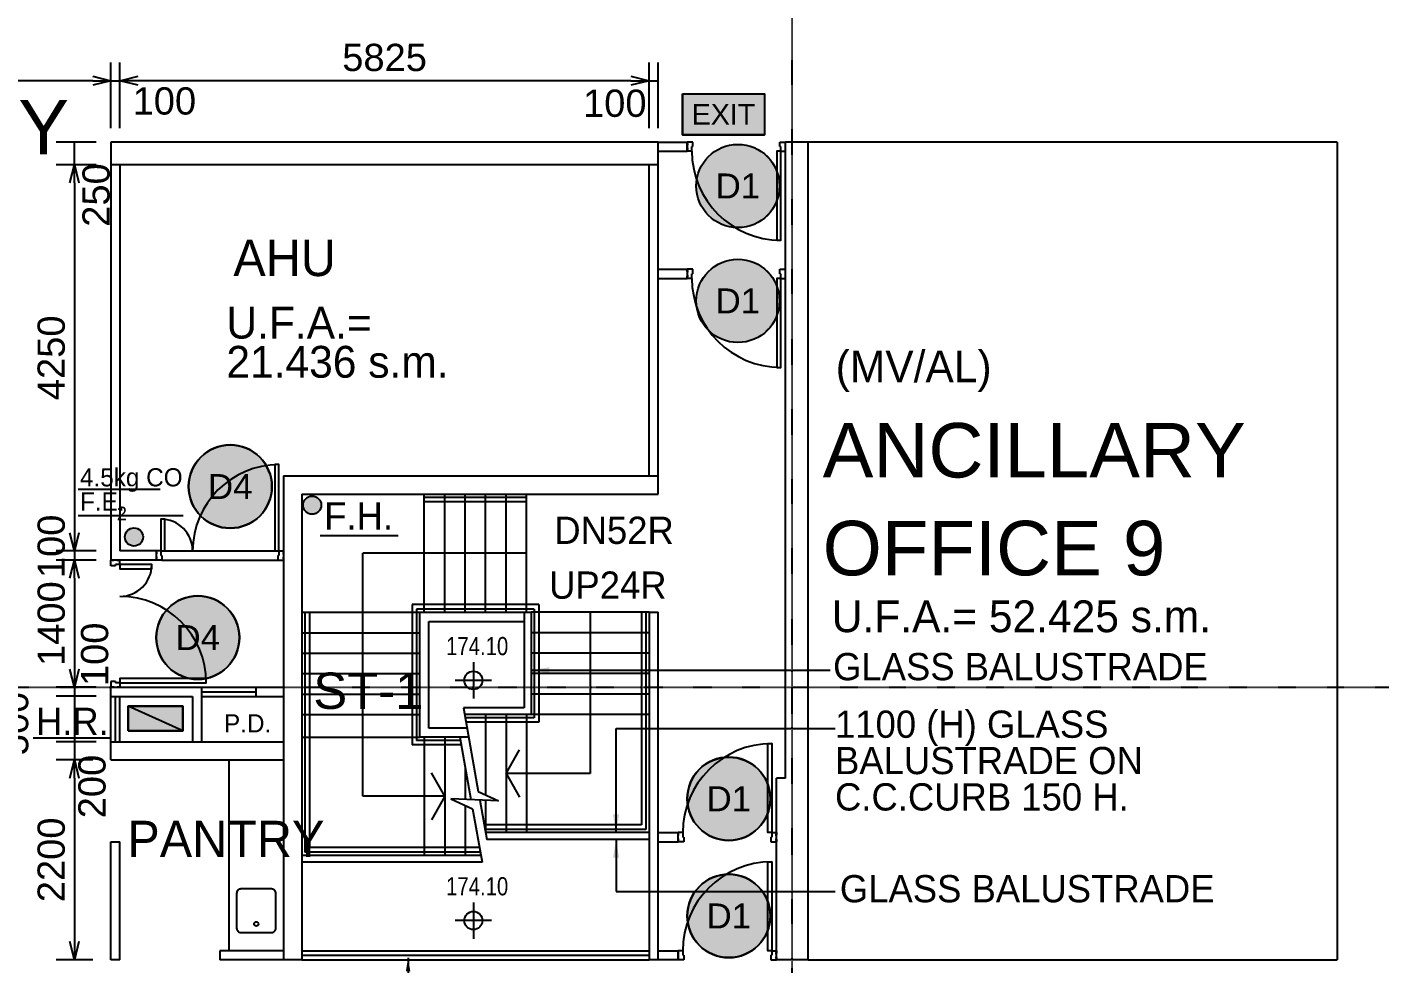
# Model space of a CAD drawing. Header units: millimetres. Extents: x 477 to 62893, y 268 to 55271.
# Drawn here: x 25847 to 40738, y 29595 to 39905 of the extents above; entities that cross this region are included whole.
import ezdxf
from ezdxf.enums import TextEntityAlignment as Align

# ---------------------------------------------------------------- set-up
doc = ezdxf.new("R2010")
doc.units = ezdxf.units.MM
doc.linetypes.add('DASHDOT', pattern=[1, 0.5, -0.25, 0, -0.25])
doc.layers.get('0').update_dxf_attribs({"color": 8})
doc.layers.get('Defpoints').update_dxf_attribs({"color": 8})
for name, color, linetype in [('DLN020__', 8, 'DASHDOT'), ('DLN030', 8, 'Continuous'), ('DLN032__', 8, 'Continuous'), ('DLN040__', 8, 'Continuous'), ('DLN041_1', 8, 'Continuous'), ('DLN041__', 8, 'Continuous'), ('DLN220__', 8, 'Continuous'), ('DLN240__', 8, 'Continuous'), ('DLN280__', 8, 'Continuous'), ('DLN324__', 8, 'Continuous'), ('DLN325-1', 8, 'Continuous'), ('DLN325__', 8, 'Continuous'), ('DLN580__', 8, 'Continuous'), ('DLN581__', 8, 'Continuous'), ('DLN583__', 8, 'Continuous'), ('DLN740__', 8, 'Continuous'), ('FITBATH', 8, 'Continuous'), ('FITDOOR', 8, 'Continuous'), ('FS-10', 8, 'Continuous'), ('LEVEL', 8, 'Continuous'), ('MARK', 8, 'Continuous')]:
    doc.layers.add(name, color=color, linetype=linetype)
doc.styles.add('ROMANS', font='swissl.ttf')
doc.styles.add('SWIS721LT450', font='swissl.ttf')
doc.styles.add('SWIS721LT750', font='swissl.ttf')
doc.dimstyles.new('INTDIM', dxfattribs={"dimscale": 200, "dimtxt": 2.25, "dimasz": 1.5, "dimexe": 1, "dimexo": 0, "dimgap": 1, "dimtad": 1, "dimdec": 0, "dimrnd": 1, "dimzin": 1, "dimdsep": 46, "dimtxsty": 'SWIS721LT450', "dimcen": 1, "dimclrd": 256, "dimclre": 256, "dimclrt": 256, "dimaunit": 1, "dimadec": 3, "dimazin": 0, "dimtfac": 1, "dimtdec": 0, "dimtix": 1, "dimtmove": 2, "dimatfit": 0, "dimfxl": 1, "dimtolj": 1, "dimtzin": 0, "dimarcsym": 0})

# ---------------------------------------------------------------- blocks, each defined once
blk = doc.blocks.new('DIMARR')
for p, q in [((-1, 0.25), (0, 0)), ((-1, 0), (0, 0)), ((0, 0), (-1, -0.25))]:
    blk.add_line(p, q)
blk = doc.blocks.new('*D409')
at = {"layer": 'Defpoints', "color": 0, "transparency": 16777216}
for p in [(26869, 39315), (26869, 38592), (32694, 38592)]:
    blk.add_point(p, dxfattribs=at)
at = {"layer": 'DLN030', "lineweight": -2, "transparency": 16777216}
for p, q in [((26869, 38792), (26869, 39515)), ((32694, 38792), (32694, 39515)), ((32494, 39315), (27069, 39315))]:
    blk.add_line(p, q, dxfattribs=at)
at = {"layer": 'DLN030', "lineweight": -2, "transparency": 16777216, "xscale": 200, "yscale": 200, "zscale": 200, "rotation": 180}
blk.add_blockref('DIMARR', (26869, 39315), dxfattribs=at)
at = {"layer": 'DLN030', "lineweight": -2, "transparency": 16777216, "xscale": 200, "yscale": 200, "zscale": 200}
blk.add_blockref('DIMARR', (32694, 39315), dxfattribs=at)
at = {"layer": 'DLN030', "transparency": 16777216, "insert": (29782, 39569), "char_height": 300, "attachment_point": 5, "style": 'SWIS721LT450'}
blk.add_mtext('\\A1;5825', dxfattribs=at)
blk = doc.blocks.new('*D410')
at = {"layer": 'Defpoints', "color": 0, "transparency": 16777216}
for p in [(26869, 39315), (26769, 38592), (26869, 38592)]:
    blk.add_point(p, dxfattribs=at)
at = {"layer": 'DLN030', "lineweight": -2, "transparency": 16777216}
for p, q in [((26769, 38792), (26769, 39515)), ((26869, 38792), (26869, 39515)), ((26769, 39315), (26869, 39315))]:
    blk.add_line(p, q, dxfattribs=at)
at = {"layer": 'DLN030', "transparency": 16777216, "insert": (27358, 39090), "char_height": 300, "attachment_point": 5, "style": 'SWIS721LT450'}
blk.add_mtext('\\A1;100', dxfattribs=at)
blk = doc.blocks.new('*D411')
at = {"layer": 'Defpoints', "color": 0, "transparency": 16777216}
for p in [(32794, 39315), (32694, 38592), (32794, 38592)]:
    blk.add_point(p, dxfattribs=at)
at = {"layer": 'DLN030', "lineweight": -2, "transparency": 16777216}
for p, q in [((32694, 38792), (32694, 39515)), ((32794, 38792), (32794, 39515)), ((32694, 39315), (32794, 39315))]:
    blk.add_line(p, q, dxfattribs=at)
at = {"layer": 'DLN030', "transparency": 16777216, "insert": (32316, 39065), "char_height": 300, "attachment_point": 5, "style": 'SWIS721LT450'}
blk.add_mtext('\\A1;100', dxfattribs=at)
blk = doc.blocks.new('*D421')
at = {"layer": 'Defpoints', "color": 0, "transparency": 16777216}
for p in [(26809, 38390), (26368, 34140), (26809, 34140)]:
    blk.add_point(p, dxfattribs=at)
at = {"layer": 'DLN030', "lineweight": -2, "transparency": 16777216}
for p, q in [((26609, 38390), (26168, 38390)), ((26368, 38190), (26368, 34340)), ((26609, 34140), (26168, 34140))]:
    blk.add_line(p, q, dxfattribs=at)
at = {"layer": 'DLN030', "lineweight": -2, "transparency": 16777216, "xscale": 200, "yscale": 200, "zscale": 200}
for p, rotation in [((26368, 38390), 90), ((26368, 34140), 270)]:
    blk.add_blockref('DIMARR', p, dxfattribs=dict(at, rotation=rotation))
at = {"layer": 'DLN030', "transparency": 16777216, "insert": (26114, 36265), "char_height": 300, "attachment_point": 5, "rotation": 90, "style": 'SWIS721LT450'}
blk.add_mtext('\\A1;4250', dxfattribs=at)
blk = doc.blocks.new('*D422')
at = {"layer": 'Defpoints', "color": 0, "transparency": 16777216}
for p in [(26368, 38640), (26809, 38640), (26809, 38390)]:
    blk.add_point(p, dxfattribs=at)
at = {"layer": 'DLN030', "lineweight": -2, "transparency": 16777216}
for p, q in [((26609, 38640), (26168, 38640)), ((26368, 38390), (26368, 38640)), ((26609, 38390), (26168, 38390))]:
    blk.add_line(p, q, dxfattribs=at)
at = {"layer": 'DLN030', "transparency": 16777216, "insert": (26608, 38057), "char_height": 300, "attachment_point": 5, "rotation": 90, "style": 'SWIS721LT450'}
blk.add_mtext('\\A1;250', dxfattribs=at)
blk = doc.blocks.new('*D349')
at = {"layer": 'Defpoints', "color": 0, "transparency": 16777216}
for p in [(19019, 39315), (26769, 38640), (19019, 38490)]:
    blk.add_point(p, dxfattribs=at)
at = {"layer": 'DLN030', "lineweight": -2, "transparency": 16777216}
for p, q in [((19019, 38690), (19019, 39515)), ((26769, 38840), (26769, 39515)), ((26569, 39315), (19219, 39315))]:
    blk.add_line(p, q, dxfattribs=at)
at = {"layer": 'DLN030', "lineweight": -2, "transparency": 16777216, "xscale": 200, "yscale": 200, "zscale": 200, "rotation": 180}
blk.add_blockref('DIMARR', (19019, 39315), dxfattribs=at)
at = {"layer": 'DLN030', "lineweight": -2, "transparency": 16777216, "xscale": 200, "yscale": 200, "zscale": 200}
blk.add_blockref('DIMARR', (26769, 39315), dxfattribs=at)
at = {"layer": 'DLN030', "transparency": 16777216, "insert": (22894, 39569), "char_height": 300, "attachment_point": 5, "style": 'SWIS721LT450'}
blk.add_mtext('\\A1;7750', dxfattribs=at)
blk = doc.blocks.new('DRNO')
at = {"layer": 'MARK'}
blk.add_circle((0, 0), 1, dxfattribs=at)
at = {"layer": 'MARK', "style": 'ROMANS'}
blk.add_attdef('DRNO', text='', height=0.6, dxfattribs=at).set_placement((0, 0), align=Align.MIDDLE)
blk = doc.blocks.new('FSEX-V01')
at = {"layer": 'DLN580__'}
for p, q in [((0, 300), (0, 0)), ((0, 300), (600, 300)), ((600, 300), (600, 0)), ((0, 0), (600, 0))]:
    blk.add_line(p, q, dxfattribs=at)
at = {"layer": 'DLN580__', "style": 'ROMANS'}
blk.add_text('EXIT', height=150, dxfattribs=at).set_placement((300, 150), align=Align.MIDDLE)
blk = doc.blocks.new('DR1CL2')
at = {"layer": 'FITDOOR'}
for p, q in [((50, 0), (0, 0)), ((0, 0), (0, -25)), ((50, 0), (50, -50)), ((12, -25), (0, -25)), ((0, -75), (0, -100)), ((12, -75), (0, -75)), ((62.5, -100), (0, -100)), ((62.5, -50), (50, -50)), ((62.5, -50), (62.5, -100))]:
    blk.add_line(p, q, dxfattribs=at)
blk = doc.blocks.new('DR1CR2')
at = {"layer": 'FITDOOR'}
for p, q in [((-50, 0), (-50, -50)), ((-50, 0), (0, 0)), ((0, 0), (0, -25)), ((-62.5, -50), (-50, -50)), ((-62.5, -50), (-62.5, -100)), ((-62.5, -100), (0, -100)), ((-12, -25), (0, -25)), ((-12, -75), (0, -75)), ((0, -75), (0, -100))]:
    blk.add_line(p, q, dxfattribs=at)
blk = doc.blocks.new('*D332')
at = {"layer": 'Defpoints', "color": 0, "transparency": 16777216}
for p in [(26809, 34140), (26368, 34040), (26809, 34040)]:
    blk.add_point(p, dxfattribs=at)
at = {"layer": 'DLN030', "lineweight": -2, "transparency": 16777216}
for p, q in [((26609, 34140), (26168, 34140)), ((26368, 34140), (26368, 34040)), ((26609, 34040), (26168, 34040))]:
    blk.add_line(p, q, dxfattribs=at)
at = {"layer": 'DLN030', "transparency": 16777216, "insert": (26114, 34190), "char_height": 300, "attachment_point": 5, "rotation": 90, "style": 'SWIS721LT450'}
blk.add_mtext('\\A1;100', dxfattribs=at)
blk = doc.blocks.new('*D333')
at = {"layer": 'Defpoints', "color": 0, "transparency": 16777216}
for p in [(26809, 34040), (26368, 32640), (26809, 32640)]:
    blk.add_point(p, dxfattribs=at)
at = {"layer": 'DLN030', "lineweight": -2, "transparency": 16777216}
for p, q in [((26609, 34040), (26168, 34040)), ((26368, 33840), (26368, 32840)), ((26609, 32640), (26168, 32640))]:
    blk.add_line(p, q, dxfattribs=at)
at = {"layer": 'DLN030', "lineweight": -2, "transparency": 16777216, "xscale": 200, "yscale": 200, "zscale": 200}
for p, rotation in [((26368, 34040), 90), ((26368, 32640), 270)]:
    blk.add_blockref('DIMARR', p, dxfattribs=dict(at, rotation=rotation))
at = {"layer": 'DLN030', "transparency": 16777216, "insert": (26114, 33340), "char_height": 300, "attachment_point": 5, "rotation": 90, "style": 'SWIS721LT450'}
blk.add_mtext('\\A1;1400', dxfattribs=at)
blk = doc.blocks.new('*D334')
at = {"layer": 'Defpoints', "color": 0, "transparency": 16777216}
for p in [(26769, 32040), (26368, 31840), (26769, 31840)]:
    blk.add_point(p, dxfattribs=at)
at = {"layer": 'DLN030', "lineweight": -2, "transparency": 16777216}
for p, q in [((26569, 32040), (26168, 32040)), ((26368, 32040), (26368, 31840)), ((26569, 31840), (26168, 31840))]:
    blk.add_line(p, q, dxfattribs=at)
at = {"layer": 'DLN030', "transparency": 16777216, "insert": (26563, 31547), "char_height": 300, "attachment_point": 5, "rotation": 90, "style": 'SWIS721LT450'}
blk.add_mtext('\\A1;200', dxfattribs=at)
blk = doc.blocks.new('*D321')
at = {"layer": 'Defpoints', "color": 0, "transparency": 16777216}
for p in [(26769, 31840), (26368, 29640), (26769, 29640)]:
    blk.add_point(p, dxfattribs=at)
at = {"layer": 'DLN030', "lineweight": -2, "transparency": 16777216}
for p, q in [((26569, 31840), (26168, 31840)), ((26368, 31640), (26368, 29840)), ((26569, 29640), (26168, 29640))]:
    blk.add_line(p, q, dxfattribs=at)
at = {"layer": 'DLN030', "lineweight": -2, "transparency": 16777216, "xscale": 200, "yscale": 200, "zscale": 200}
for p, rotation in [((26368, 31840), 90), ((26368, 29640), 270)]:
    blk.add_blockref('DIMARR', p, dxfattribs=dict(at, rotation=rotation))
at = {"layer": 'DLN030', "transparency": 16777216, "insert": (26114, 30740), "char_height": 300, "attachment_point": 5, "rotation": 90, "style": 'SWIS721LT450'}
blk.add_mtext('\\A1;2200', dxfattribs=at)
blk = doc.blocks.new('ELEX')
at = {"layer": 'DLN032__'}
for p, q in [((0, 0.5), (0, -0.5)), ((0.5, 0), (-0.5, 0))]:
    blk.add_line(p, q, dxfattribs=at)
blk.add_circle((0, 0), 0.25, dxfattribs=at)
at = {"layer": 'DLN032__', "style": 'ROMANS'}
blk.add_attdef('ELEX', (0.257, 0.354), '', height=0.5, dxfattribs=at)
blk = doc.blocks.new('FSHR-V01')
at = {"layer": 'DLN580__'}
for p, q in [((0, 0), (600, -273)), ((0, 0), (600, 0)), ((0, -273), (0, 0)), ((600, 0), (600, -273)), ((600, -273), (0, -273))]:
    blk.add_line(p, q, dxfattribs=at)
blk = doc.blocks.new('SANSS-V01')
at = {"layer": 'FITBATH'}
blk.add_lwpolyline([(192, 482), (-192, 482, 0.414214), (-240, 434), (-240, 98, 0.414214), (-192, 50), (192, 50, 0.414214), (240, 98), (240, 434, 0.414214)], format="xyb", close=True, dxfattribs=at)
blk.add_circle((-144, 266), 24, dxfattribs=at)
blk = doc.blocks.new('*D276')
at = {"layer": 'Defpoints', "color": 0, "transparency": 16777216}
for p in [(26809, 32640), (26368, 32540), (26809, 32540)]:
    blk.add_point(p, dxfattribs=at)
at = {"layer": 'DLN030', "lineweight": -2, "transparency": 16777216}
for p, q in [((26609, 32640), (26168, 32640)), ((26368, 32640), (26368, 32540)), ((26609, 32540), (26168, 32540))]:
    blk.add_line(p, q, dxfattribs=at)
at = {"layer": 'DLN030', "transparency": 16777216, "insert": (26592, 33002), "char_height": 300, "attachment_point": 5, "rotation": 90, "style": 'SWIS721LT450'}
blk.add_mtext('\\A1;100', dxfattribs=at)
blk = doc.blocks.new('*D277')
at = {"layer": 'Defpoints', "color": 0, "transparency": 16777216}
for p in [(26809, 32540), (26368, 32040), (26809, 32040)]:
    blk.add_point(p, dxfattribs=at)
at = {"layer": 'DLN030', "lineweight": -2, "transparency": 16777216}
for p, q in [((26609, 32540), (26168, 32540)), ((26368, 32540), (26368, 32040)), ((26609, 32040), (26168, 32040))]:
    blk.add_line(p, q, dxfattribs=at)
at = {"layer": 'DLN030', "transparency": 16777216, "insert": (25712, 32240), "char_height": 300, "attachment_point": 5, "rotation": 90, "style": 'SWIS721LT450'}
blk.add_mtext('\\A1;500', dxfattribs=at)

msp = doc.modelspace()

# ---------------------------------------------------------------- hatches: boundary and pattern name
at = {"layer": 'FS-10'}
for points in [[(33062.6, 39170.4), (33962.6, 39170.4), (33962.6, 38720.4), (33062.6, 38720.4)], [(26960.6, 32158.8), (27560.6, 32158.8), (27560.6, 32431.5), (26960.6, 32431.5)], [(26960.6, 32158.8), (27560.6, 32158.8), (27560.6, 32431.5), (26960.6, 32431.5)]]:
    msp.add_hatch(color=256, dxfattribs=at).paths.add_polyline_path(points)
h = msp.add_hatch(color=256, dxfattribs=at)
edge = h.paths.add_edge_path()
edge.add_arc((33671.1, 38156.3), 458.3, 0, 360)
h = msp.add_hatch(color=256, dxfattribs=at)
edge = h.paths.add_edge_path()
edge.add_arc((33671.1, 36891.9), 458.3, 0, 360)
h = msp.add_hatch(color=256, dxfattribs=at)
edge = h.paths.add_edge_path()
edge.add_arc((28083.2, 34848.4), 458.3, 0, 360)
h = msp.add_hatch(color=256, dxfattribs=at)
edge = h.paths.add_edge_path()
edge.add_arc((28984.6, 34644.1), 100, 0, 360)
h = msp.add_hatch(color=256, dxfattribs=at)
edge = h.paths.add_edge_path()
edge.add_arc((27023.2, 34293.9), 100, 0, 360)
h = msp.add_hatch(color=256, dxfattribs=at)
edge = h.paths.add_edge_path()
edge.add_arc((27726.1, 33186.4), 458.3, 0, 360)
h = msp.add_hatch(color=256, dxfattribs=at)
edge = h.paths.add_edge_path()
edge.add_arc((33571.1, 31412.4), 458.3, 0, 360)
h = msp.add_hatch(color=256, dxfattribs=at)
edge = h.paths.add_edge_path()
edge.add_arc((33571.1, 30123), 458.3, 0, 360)

# ---------------------------------------------------------------- linework, layer by layer
at = {"layer": 'DLN020__'}
for p, q in [((34269.4, 5889.6), (34269.4, 51172.8)), ((14340.2, 32639.6), (58019.4, 32639.6))]:
    msp.add_line(p, q, dxfattribs=at)
at = {"layer": 'DLN220__'}
for p, q in [((32794.4, 38639.6), (33114.4, 38639.6)), ((33114.4, 38639.6), (33114.4, 38539.6)), ((32794.4, 38539.6), (33114.4, 38539.6)), ((26769.4, 38389.6), (26769.4, 34039.6)), ((26869.4, 38389.6), (26869.4, 34139.6)), ((32694.4, 34964.6), (32694.4, 38389.6)), ((32794.4, 34964.6), (32794.4, 38389.6)), ((32794.4, 37239.6), (32794.4, 37339.6)), ((32794.4, 37339.6), (32794.4, 37339.6)), ((32794.4, 37239.6), (32794.4, 37239.6)), ((32794.4, 37239.6), (33114.4, 37239.6)), ((33114.4, 37239.6), (33114.4, 37139.6)), ((32794.4, 37139.6), (33114.4, 37139.6)), ((27269.4, 34139.6), (26869.4, 34139.6)), ((27269.4, 34139.6), (27269.4, 34039.6)), ((27319.4, 34139.6), (28619.4, 34139.6)), ((27269.4, 34039.6), (26769.4, 34039.6)), ((27331.9, 34039.6), (28606.9, 34039.6)), ((30169.4, 33464.6), (31319.4, 33464.6)), ((30169.4, 32089.6), (30169.4, 33464.6)), ((31319.4, 33464.6), (31319.4, 32414.6)), ((31319.4, 33464.6), (31394.4, 33464.6)), ((31394.4, 33464.6), (31394.4, 32339.6)), ((32694.4, 33464.6), (32694.4, 29639.6)), ((32694.4, 33464.6), (32794.4, 33464.6)), ((32794.4, 29639.6), (32794.4, 33464.6)), ((26769.4, 32539.6), (26769.4, 32639.6)), ((26769.4, 32639.6), (27769.4, 32639.6)), ((27769.4, 32039.6), (27769.4, 32639.6)), ((28369.4, 32539.6), (28369.4, 32639.6)), ((28369.4, 32639.6), (28669.4, 32639.6)), ((26769.4, 32039.6), (26769.4, 32539.6)), ((26769.4, 32539.6), (27669.4, 32539.6)), ((26819.4, 32039.6), (26819.4, 32539.6)), ((26869.4, 32039.6), (26869.4, 32539.6)), ((27669.4, 32539.6), (27669.4, 32039.6)), ((28369.4, 32539.6), (28669.4, 32539.6)), ((31319.4, 32414.6), (30649.1, 32414.6)), ((31394.4, 32339.6), (30662.5, 32339.6)), ((30706.9, 32089.6), (30169.4, 32089.6)), ((28069.4, 31839.6), (28069.4, 29739.6)), ((32694.4, 31039.6), (30893.7, 31039.6)), ((32794.4, 31039.6), (33014.4, 31039.6)), ((33014.4, 30939.6), (33014.4, 31039.6)), ((26769.4, 29639.6), (26769.4, 30939.6)), ((26769.4, 30939.6), (26869.4, 30939.6)), ((26869.4, 29639.6), (26869.4, 30939.6)), ((32694.4, 30964.6), (30907, 30964.6)), ((32794.4, 30939.6), (33014.4, 30939.6)), ((30841.2, 30789.6), (28869.4, 30789.6)), ((30854.6, 30714.6), (28869.4, 30714.6)), ((26869.4, 29639.6), (26769.4, 29639.6)), ((28669.4, 29739.6), (27969.4, 29739.6)), ((27969.4, 29739.6), (27969.4, 29639.6)), ((28669.4, 29639.6), (27969.4, 29639.6)), ((33014.4, 29639.6), (32694.4, 29639.6)), ((32794.4, 29739.6), (33014.4, 29739.6)), ((33014.4, 29639.6), (33014.4, 29739.6))]:
    msp.add_line(p, q, dxfattribs=at)
at = {"layer": 'DLN220__', "ltscale": 0.05}
for p, q in [((40269.4, 38639.6), (34444.4, 38639.6)), ((40269.4, 38639.6), (40269.4, 29639.6)), ((34444.4, 29639.6), (40269.4, 29639.6))]:
    msp.add_line(p, q, dxfattribs=at)
at = {"layer": 'DLN220__', "ltscale": 0.5}
for p, q in [((30269.4, 32189.6), (30269.4, 33364.6)), ((30269.4, 33364.6), (31319.4, 33364.6)), ((30689.1, 32189.6), (30269.4, 32189.6))]:
    msp.add_line(p, q, dxfattribs=at)
at = {"layer": 'DLN240__'}
for p, q in [((30219.4, 33464.6), (30219.4, 34764.6)), ((31344.4, 34729.6), (30219.4, 34729.6)), ((30444.4, 33464.6), (30444.4, 34764.6)), ((30669.4, 33464.6), (30669.4, 34764.6)), ((30894.4, 33464.6), (30894.4, 34764.6)), ((31119.4, 33464.6), (31119.4, 34764.6)), ((31344.4, 33464.6), (31344.4, 34764.6)), ((31344.4, 34679.6), (30219.4, 34679.6)), ((31344.4, 34114.6), (29544.4, 34114.6)), ((29544.4, 31439.6), (29544.4, 34114.6)), ((31479.4, 33549.6), (30084.4, 33549.6)), ((30084.4, 33549.6), (30084.4, 32004.6)), ((31479.4, 33549.6), (31479.4, 32254.6)), ((28869.4, 33464.6), (30169.4, 33464.6)), ((28904.4, 33464.6), (28904.4, 30824.6)), ((28954.4, 33464.6), (28954.4, 30874.6)), ((31429.4, 33499.6), (30134.4, 33499.6)), ((30134.4, 33499.6), (30134.4, 32054.6)), ((32694.4, 33464.6), (31394.4, 33464.6)), ((31429.4, 33499.6), (31429.4, 32304.6)), ((32044.4, 33464.6), (32044.4, 31689.6)), ((32609.4, 33464.6), (32609.4, 31124.6)), ((32659.4, 33464.6), (32659.4, 31074.6)), ((28869.4, 33239.6), (30169.4, 33239.6)), ((32694.4, 33239.6), (31394.4, 33239.6)), ((28869.4, 33014.6), (30169.4, 33014.6)), ((32694.4, 33014.6), (31394.4, 33014.6)), ((28869.4, 32789.6), (30169.4, 32789.6)), ((32694.4, 32789.6), (31394.4, 32789.6)), ((28869.4, 32564.6), (30169.4, 32564.6)), ((32694.4, 32564.6), (31394.4, 32564.6)), ((28869.4, 32339.6), (30169.4, 32339.6)), ((30649.1, 32414.6), (30813.2, 31492.3)), ((30894.4, 32339.6), (30894.4, 31454.5)), ((31119.4, 32339.6), (31119.4, 31039.6)), ((31344.4, 32339.6), (31344.4, 31039.6)), ((32694.4, 32339.6), (31394.4, 32339.6)), ((31429.4, 32304.6), (30668.7, 32304.6)), ((31479.4, 32254.6), (30677.6, 32254.6)), ((28869.4, 32089.6), (30169.4, 32089.6)), ((30616.2, 32054.6), (30134.4, 32054.6)), ((30219.4, 32089.6), (30219.4, 30789.6)), ((30444.4, 32089.6), (30444.4, 30789.6)), ((30610, 32089.6), (30732.2, 31402.9)), ((30625.1, 32004.6), (30084.4, 32004.6)), ((31119.4, 31689.6), (31266.8, 31949.2)), ((30669.4, 31755.6), (30669.4, 31405.7)), ((30444.4, 31439.6), (30297, 31699.2)), ((32044.4, 31689.6), (31119.4, 31689.6)), ((31119.4, 31689.6), (31266.8, 31430.1)), ((30444.4, 31439.6), (29544.4, 31439.6)), ((30444.4, 31439.6), (30297, 31180.1)), ((30813.2, 31492.3), (31034.3, 31389.6)), ((31034.3, 31389.6), (30511.2, 31412.7)), ((30511.2, 31412.7), (30750.1, 31301.7)), ((30511.2, 31412.7), (30750.1, 31301.7)), ((30669.4, 31339.2), (30669.4, 30789.6)), ((30750.1, 31301.7), (30854.6, 30714.6)), ((30829.8, 31398.6), (30907, 30964.6)), ((30894.4, 31395.8), (30894.4, 31035.5)), ((32609.4, 31124.6), (30878.6, 31124.6)), ((32659.4, 31074.6), (30887.5, 31074.6)), ((30826.1, 30874.6), (28954.4, 30874.6)), ((30835, 30824.6), (28904.4, 30824.6))]:
    msp.add_line(p, q, dxfattribs=at)
at = {"layer": 'DLN280__'}
for p, q in [((26769.4, 38639.6), (26769.4, 38389.6)), ((32794.4, 38639.6), (26769.4, 38639.6)), ((32794.4, 38389.6), (32794.4, 38639.6)), ((34444.4, 38639.6), (34194.4, 38639.6)), ((34194.4, 31639.6), (34194.4, 38639.6)), ((34269.4, 38639.6), (34269.4, 38639.6)), ((34444.4, 29639.6), (34444.4, 38639.6)), ((32794.4, 38389.6), (26769.4, 38389.6)), ((28669.4, 34964.6), (28669.4, 29639.6)), ((28669.4, 34964.6), (32794.4, 34964.6)), ((32794.4, 34764.6), (32794.4, 34964.6)), ((28869.4, 34764.6), (32794.4, 34764.6)), ((28869.4, 34764.6), (28869.4, 29639.6)), ((26769.4, 32039.6), (28669.4, 32039.6)), ((26769.4, 31839.6), (26769.4, 32039.6)), ((26769.4, 31839.6), (26769.4, 32039.6)), ((26769.4, 31839.6), (28669.4, 31839.6)), ((34094.4, 29639.6), (34094.4, 31639.6)), ((34194.4, 31639.6), (34094.4, 31639.6)), ((28869.4, 29639.6), (28669.4, 29639.6)), ((34444.4, 29639.6), (34094.4, 29639.6)), ((34269.4, 29639.6), (34269.4, 29639.6))]:
    msp.add_line(p, q, dxfattribs=at)
at = {"layer": 'DLN324__'}
for p, q in [((28869.4, 29739.6), (32694.4, 29739.6)), ((28869.4, 29689.6), (32694.4, 29689.6)), ((28869.4, 29639.6), (32694.4, 29639.6))]:
    msp.add_line(p, q, dxfattribs=at)
at = {"layer": 'DLN325__'}
for p, q in [((33114.4, 38539.6), (33114.4, 38639.6)), ((33014.4, 29739.6), (33014.4, 29639.6))]:
    msp.add_line(p, q, dxfattribs=at)
at = {"layer": 'DLN325__', "ltscale": 0.3}
for p, q in [((27769.4, 32639.6), (28369.4, 32639.6)), ((27769.4, 32589.6), (28369.4, 32589.6)), ((27769.4, 32539.6), (28369.4, 32539.6))]:
    msp.add_line(p, q, dxfattribs=at)
at = {"layer": 'DLN325__'}
for points in [[(34099.4, 37559.6), (34144.4, 37559.6), (34144.4, 38539.6), (34099.4, 38539.6)], [(34099.4, 36159.6), (34144.4, 36159.6), (34144.4, 37139.6), (34099.4, 37139.6)], [(33999.4, 32019.6), (34044.4, 32019.6), (34044.4, 31039.6), (33999.4, 31039.6)], [(33999.4, 30719.6), (34044.4, 30719.6), (34044.4, 29739.6), (33999.4, 29739.6)]]:
    msp.add_lwpolyline(points, close=True, dxfattribs=at)
for points in [[(28619.4, 34139.6), (28619.4, 35089.6), (28574.4, 35089.6), (28574.4, 34139.6), (28619.4, 34139.6)], [(27319.4, 34139.7), (27364.4, 34139.6), (27364.4, 34489.6), (27319.4, 34489.6), (27319.4, 34139.7)], [(26869.4, 33989.6), (26869.4, 33944.6), (27219.4, 33944.6), (27219.4, 33989.6), (26869.4, 33989.6)], [(26869.4, 32689.6), (27819.4, 32689.6), (27819.4, 32734.6), (26869.4, 32734.6), (26869.4, 32689.6)]]:
    msp.add_lwpolyline(points, dxfattribs=at)
for centre, radius, start, end in [((34144.4, 38539.6), 980, 180, 270), ((34144.4, 37139.6), 980, 180, 270), ((28619.4, 34139.6), 950, 90, 180), ((27319.4, 34139.6), 350, 0, 90), ((26869.4, 33989.6), 350, 270, 0), ((26869.4, 32689.6), 950, 360, 90), ((34044.4, 31039.6), 980, 90, 180), ((34044.4, 29739.6), 980, 90, 180)]:
    msp.add_arc(centre, radius, start, end, dxfattribs=at)
at = {"layer": 'DLN581__'}
for centre in [(28984.6, 34644.1), (27023.2, 34293.9)]:
    msp.add_circle(centre, 100, dxfattribs=at)
at = {"layer": 'FS-10'}
for p, q in [((26409.6, 34818.8), (27311.3, 34818.8)), ((26409.6, 34531), (27566.7, 34531)), ((29071.9, 34309.8), (29929.8, 34309.8)), ((25915.4, 32082.7), (26753.5, 32082.7)), ((25915.4, 32082.7), (26753.5, 32082.7))]:
    msp.add_line(p, q, dxfattribs=at)
for points in [[(33062.6, 39170.4), (33962.6, 39170.4), (33962.6, 38720.4), (33062.6, 38720.4)], [(26960.6, 32158.8), (27560.6, 32158.8), (27560.6, 32431.5), (26960.6, 32431.5)], [(26960.6, 32158.8), (27560.6, 32158.8), (27560.6, 32431.5), (26960.6, 32431.5)]]:
    msp.add_lwpolyline(points, close=True, dxfattribs=at)
for centre, radius in [((33671.1, 38156.3), 458.3), ((33671.1, 36891.9), 458.3), ((28083.2, 34848.4), 458.3), ((28984.6, 34644.1), 100), ((27023.2, 34293.9), 100), ((27726.1, 33186.4), 458.3), ((33571.1, 31412.4), 458.3), ((33571.1, 30123), 458.3)]:
    msp.add_circle(centre, radius, dxfattribs=at)

# ---------------------------------------------------------------- block references
at = {"layer": 'DLN325-1', "xscale": 458.3333333333333, "yscale": 458.3333333333333, "zscale": 458.3333333333333}
for p in [(33671.1, 38156.3), (33671.1, 36891.9)]:
    msp.add_blockref('DRNO', p, dxfattribs=at).add_auto_attribs({'DRNO': 'D1'})
at = {"layer": 'DLN325-1'}
ref = msp.add_blockref('DRNO', (28083.2, 34848.4), dxfattribs=dict(at, xscale=-458.3333333333333, yscale=458.3333333333333, zscale=458.3333333333333, rotation=180))
ref.add_attrib('DRNO', 'D4', dxfattribs={"layer": 'MARK', "height": 275, "style": 'ROMANS'}).set_placement((28083.2, 34848.4), align=Align.MIDDLE)
ref = msp.add_blockref('DRNO', (27726.1, 33186.4), dxfattribs=dict(at, xscale=-458.3333333333333, yscale=458.3333333333333, zscale=458.3333333333333, rotation=180))
ref.add_attrib('DRNO', 'D4', dxfattribs={"layer": 'MARK', "height": 275, "style": 'ROMANS'}).set_placement((27726.1, 33186.4), align=Align.MIDDLE)
ref = msp.add_blockref('DRNO', (33571.1, 31412.4), dxfattribs=dict(at, xscale=-458.3333333333333, yscale=458.3333333333333, zscale=458.3333333333333, rotation=180))
ref.add_attrib('DRNO', 'D1', dxfattribs={"layer": 'MARK', "height": 275, "style": 'ROMANS'}).set_placement((33571.1, 31412.4), align=Align.MIDDLE)
ref = msp.add_blockref('DRNO', (33571.1, 30123), dxfattribs=dict(at, xscale=-458.3333333333333, yscale=458.3333333333333, zscale=458.3333333333333, rotation=180))
ref.add_attrib('DRNO', 'D1', dxfattribs={"layer": 'MARK', "height": 275, "style": 'ROMANS'}).set_placement((33571.1, 30123), align=Align.MIDDLE)
at = {"layer": 'DLN325__', "rotation": 180.00000000667}
for name, p in [('DR1CR2', (33114.4, 38539.6)), ('DR1CL2', (34194.4, 38539.6)), ('DR1CR2', (33114.4, 37139.6)), ('DR1CL2', (34194.4, 37139.6))]:
    msp.add_blockref(name, p, dxfattribs=at)
at = {"layer": 'DLN325__', "extrusion": (0, 0, -1), "zscale": -1}
for name, p in [('DR1CR2', (-27269.4, 34139.6)), ('DR1CL2', (-28669.4, 34139.6))]:
    msp.add_blockref(name, p, dxfattribs=at)
at = {"layer": 'DLN325__', "extrusion": (0, 0, -1), "zscale": -1, "rotation": 90}
for name, p in [('DR1CR2', (-26869.4, 34039.6)), ('DR1CL2', (-26869.4, 32639.6))]:
    msp.add_blockref(name, p, dxfattribs=at)
at = {"layer": 'DLN325__', "xscale": -1, "rotation": 359.9999999933299}
for name, p in [('DR1CR2', (33014.4, 31039.6)), ('DR1CL2', (34094.4, 31039.6)), ('DR1CR2', (33014.4, 29739.6)), ('DR1CL2', (34094.4, 29739.6))]:
    msp.add_blockref(name, p, dxfattribs=at)
at = {"layer": 'DLN580__', "xscale": 1.5, "yscale": 1.5, "zscale": 1.5}
msp.add_blockref('FSEX-V01', (33062.6, 38720.4), dxfattribs=at)
at = {"layer": 'DLN583__', "rotation": 180}
msp.add_blockref('FSHR-V01', (27560.6, 32158.8), dxfattribs=at)
msp.add_blockref('FSHR-V01', (27560.6, 32158.8), dxfattribs=at)
at = {"layer": 'DLN740__', "rotation": 90}
msp.add_blockref('SANSS-V01', (28635.4, 30179.6), dxfattribs=at)
at = {"layer": 'LEVEL'}
ref = msp.add_blockref('ELEX', (30759.5, 32715.6), dxfattribs=dict(at, xscale=400, yscale=400, zscale=400))
ref.add_attrib('ELEX', '174.10', (30459.4, 32992.9), dxfattribs={"height": 200, "style": 'ROMANS', "width": 0.8})
ref = msp.add_blockref('ELEX', (30759.5, 30072.2), dxfattribs=dict(at, xscale=400, yscale=400, zscale=400))
ref.add_attrib('ELEX', '174.10', (30459.4, 30349.5), dxfattribs={"height": 200, "style": 'ROMANS', "width": 0.8})

# ---------------------------------------------------------------- texts
at = {"layer": 'DLN040__', "char_height": 300, "width": 2344.012, "attachment_point": 1, "style": 'SWIS721LT750'}
for s, insert in [('{\\fUnivers|b0|i0|c0|p34;DN52R}', (31650.3, 34517.1)), ('{\\fUnivers|b0|i0|c0|p34;UP24R}', (31593.2, 33913.7))]:
    msp.add_mtext(s, dxfattribs=dict(at, insert=insert))
at = {"layer": 'DLN040__', "char_height": 300, "attachment_point": 1, "line_spacing_factor": 0.8, "style": 'SWIS721LT750'}
for s, insert, width in [('{\\fUnivers|b0|i0|c0|p34;GLASS BALUSTRADE}', (34718.8, 33016.7), 4495.469), ('{\\fUnivers|b0|i0|c0|p34;1100 (H) GLASS BALUSTRADE ON C.C.CURB 150 H.}', (34740.4, 32383.3), 3765.971), ('{\\fUnivers|b0|i0|c0|p34;GLASS BALUSTRADE}', (34793.4, 30572.9), 4495.469)]:
    msp.add_mtext(s, dxfattribs=dict(at, insert=insert, width=width))
at = {"layer": 'DLN041_1', "style": 'SWIS721LT750'}
for s, p in [('ANCILLARY', (21651, 38503.1)), ('ANCILLARY', (34604.1, 34948.1)), ('OFFICE 9', (34604.1, 33871.1))]:
    msp.add_text(s, height=600, dxfattribs=at).set_placement(p)
at = {"layer": 'DLN041_1', "char_height": 350, "attachment_point": 7, "style": 'SWIS721LT750'}
for s, insert, width in [('{\\fUnivers|b0|i0|c0|p34;U.F.A.= }', (28040.8, 36471.9), 7280.208), ('{\\fUnivers|b0|i0|c0|p34;21.436 s.m.}', (28040.8, 36041.4), 7280.208), ('{\\fUnivers|b0|i0|c0|p34;(MV/AL)}', (34747.8, 35889.9), 9007.441), ('{\\fUnivers|b0|i0|c0|p34;U.F.A.= 52.425 s.m.}', (34704.5, 33240.7), 7280.208)]:
    msp.add_mtext(s, dxfattribs=dict(at, insert=insert, width=width))
at = {"layer": 'DLN041__', "style": 'SWIS721LT750'}
for s, insert, char_height, width, attachment_point in [('{\\fUnivers|b0|i0|c0|p34;AHU}', (28117, 37159.2), 400, 1747.501, 7), ('ST-1', (28997.9, 32395.6), 400, 1747.501, 7), ('{\\fUnivers|b0|i0|c0|p34;P.D.}', (28014.3, 32342.5), 200, 539.795, 1)]:
    msp.add_mtext(s, dxfattribs=dict(at, insert=insert, char_height=char_height, width=width, attachment_point=attachment_point))
at = {"layer": 'DLN220__', "ltscale": 0.05, "insert": (26950.5, 30770.2), "char_height": 400, "width": 1747.501, "attachment_point": 7, "style": 'SWIS721LT750'}
msp.add_mtext('{\\fUnivers|b0|i0|c0|p34;PANTRY}', dxfattribs=at)
at = {"layer": 'DLN581__', "insert": (26429.1, 34583.5), "char_height": 200, "width": 1224.976, "attachment_point": 7, "line_spacing_factor": 0.8, "style": 'SWIS721LT750'}
msp.add_mtext('{\\fUnivers|b0|i0|c0|p34;4.5kg CO  F.E.}', dxfattribs=at)
at = {"layer": 'DLN581__', "attachment_point": 7, "style": 'SWIS721LT750'}
for s, insert, char_height, width in [('{\\fUnivers|b0|i0|c0|p34;2}', (26834.6, 34477.1), 150, 179.706), ('{\\fUnivers|b0|i0|c0|p34;F.H.}', (29116.9, 34375.6), 300, 1747.929)]:
    msp.add_mtext(s, dxfattribs=dict(at, insert=insert, char_height=char_height, width=width))
at = {"layer": 'DLN583__', "insert": (25944, 32114), "char_height": 300, "width": 2017.309, "attachment_point": 7, "style": 'SWIS721LT750'}
msp.add_mtext('{\\fUnivers|b0|i0|c0|p34;H.R.}', dxfattribs=at)

# ---------------------------------------------------------------- dimensions: what is measured, and where the dimension line sits
at = {"layer": 'DLN030'}
for base, p1, p2, picture, middle in [((19019.4, 39314.8), (26769.4, 38639.6), (19019.4, 38489.6), '*D349', (22894.4, 39568.9)), ((26869.4, 39314.8), (32694.4, 38591.7), (26869.4, 38591.7), '*D409', (29781.9, 39568.9))]:
    dim = msp.add_linear_dim(base=base, p1=p1, p2=p2, dimstyle='INTDIM', override={"dimscale": 1, "dimtxt": 300, "dimasz": 200, "dimexe": 200, "dimexo": 200, "dimgap": 100, "dimrnd": 0, "dimzin": 0, "dimblk": 'DIMARR', "dimcen": 200, "dimclrt": 256}, dxfattribs=at)
    dim.commit()
    dim.dimension.update_dxf_attribs({"geometry": picture, "text_midpoint": middle})
for base, p1, p2, angle, picture, middle in [((26869.4, 39314.8), (26769.4, 38591.7), (26869.4, 38591.7), 180, '*D410', (27357.7, 39089.6)), ((32794.4, 39314.8), (32694.4, 38591.7), (32794.4, 38591.7), 180, '*D411', (32315.8, 39065)), ((26368, 38639.6), (26809.5, 38389.6), (26809.5, 38639.6), 90, '*D422', (26607.9, 38056.7)), ((26368, 34039.7), (26809.5, 34139.7), (26809.5, 34039.7), 90, '*D332', (26113.9, 34189.7)), ((26368, 32539.6), (26809.5, 32639.6), (26809.5, 32539.6), 90, '*D276', (26591.6, 33002.4)), ((26368, 32039.6), (26809.5, 32539.6), (26809.5, 32039.6), 90, '*D277', (25711.7, 32239.6)), ((26368, 31839.6), (26769.4, 32039.6), (26769.4, 31839.6), 90, '*D334', (26563.5, 31546.8))]:
    dim = msp.add_linear_dim(base=base, p1=p1, p2=p2, angle=angle, dimstyle='INTDIM', override={"dimscale": 1, "dimtxt": 300, "dimasz": 200, "dimexe": 200, "dimexo": 200, "dimgap": 100, "dimrnd": 0, "dimzin": 0, "dimblk": 'DIMARR', "dimcen": 200, "dimclrt": 256}, dxfattribs=at)
    dim.commit()
    dim.dimension.update_dxf_attribs({"geometry": picture, "text_midpoint": middle, "dimtype": 160})
for base, p1, p2, angle, picture, middle in [((26368, 34139.6), (26809.5, 38389.6), (26809.5, 34139.6), 270, '*D421', (26113.9, 36264.6)), ((26368, 32639.6), (26809.5, 34039.7), (26809.5, 32639.6), 90, '*D333', (26113.9, 33339.7)), ((26368, 29639.6), (26769.4, 31839.6), (26769.4, 29639.6), 90, '*D321', (26113.9, 30739.6))]:
    dim = msp.add_linear_dim(base=base, p1=p1, p2=p2, angle=angle, dimstyle='INTDIM', override={"dimscale": 1, "dimtxt": 300, "dimasz": 200, "dimexe": 200, "dimexo": 200, "dimgap": 100, "dimrnd": 0, "dimzin": 0, "dimblk": 'DIMARR', "dimcen": 200, "dimclrt": 256}, dxfattribs=at)
    dim.commit()
    dim.dimension.update_dxf_attribs({"geometry": picture, "text_midpoint": middle})

# ---------------------------------------------------------------- leaders
at = {"layer": 'DLN040__'}
msp.add_leader([(30040.6, 29663.4), (30040.6, 27987.4)], dimstyle='INTDIM', override={"dimscale": 1, "dimtxt": 300, "dimasz": 150, "dimexe": 200, "dimexo": 200, "dimgap": 20, "dimtad": 0, "dimdec": 1, "dimrnd": 0, "dimzin": 0, "dimcen": 200, "dimclrt": 256, "dimtdec": 1}, dxfattribs=at)
at = {"layer": 'DLN041__'}
for points in [[(31394.4, 32827.2), (34688.4, 32827.2)], [(32329.9, 31039.6), (32329.9, 32184.8), (34740.4, 32184.8)], [(32329.9, 30964.6), (32329.9, 30392.1), (34740.4, 30392.1)]]:
    msp.add_leader(points, dimstyle='INTDIM', override={"dimscale": 1, "dimtxt": 300, "dimasz": 200, "dimexe": 200, "dimexo": 200, "dimgap": 100, "dimtad": 0, "dimrnd": 0, "dimzin": 0, "dimcen": 200, "dimclrt": 256}, dxfattribs=at)

doc.saveas('drawing.dxf')
